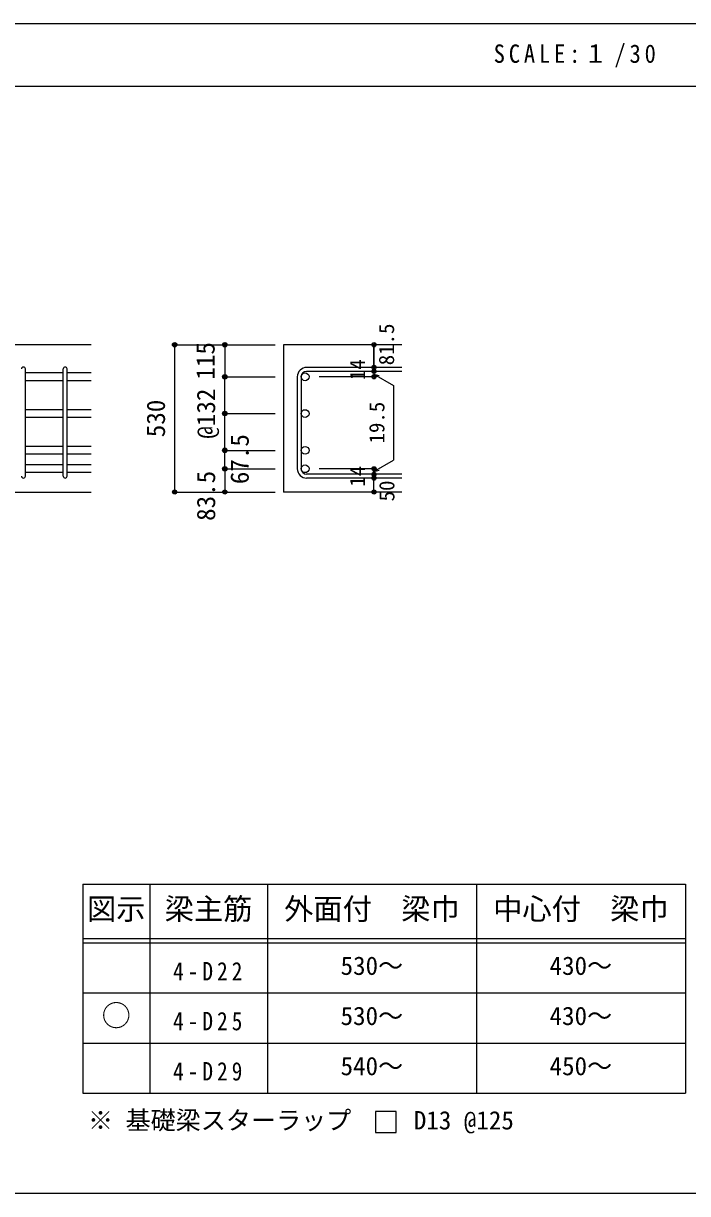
# Model space of a CAD drawing. Units: millimetres at full size, sheet at 1:30, with parts at other scales. Extents: x -5973 to 5954, y -4195 to 4201.
# Drawn here: x 1234 to 3618, y 3 to 4201 of the extents above; entities that cross this region are included whole.
import ezdxf
from ezdxf.enums import TextEntityAlignment as Align

# ---------------------------------------------------------------- set-up
doc = ezdxf.new("R2010")
doc.units = ezdxf.units.MM
doc.header["$LTSCALE"] = 30
doc.header["$PDMODE"] = 32
doc.header["$PDSIZE"] = 15
for name, color, linetype in [('0-1', 2, 'Continuous'), ('0-5', 7, 'Continuous'), ('0-6', 7, 'Continuous'), ('0-D', 4, 'Continuous'), ('6-7_文字', 7, 'Continuous'), ('6-E_枠', 7, 'Continuous'), ('F-0_枠', 6, 'Continuous')]:
    doc.layers.add(name, color=color, linetype=linetype)
doc.styles.add('ＭＳ ゴシック', font='')
doc.styles.get('ＭＳ ゴシック').set_extended_font_data('MS Gothic')

msp = doc.modelspace()

# ---------------------------------------------------------------- linework, layer by layer
at = {"layer": '0-1'}
for p, q in [((1477.44, 3048.3), (27.44, 3048.3)), ((2592.44, 3048.3), (2167.44, 3048.3)), ((2167.44, 3048.3), (2167.44, 2519.87)), ((1077.44, 2519.87), (1477.44, 2519.87)), ((2592.44, 2519.87), (2167.44, 2519.87))]:
    msp.add_line(p, q, dxfattribs=at)
at = {"layer": '0-5'}
for p, q in [((1377.44, 2947.37), (1241.44, 2947.37)), ((1477.44, 2947.37), (1391.44, 2947.37)), ((1377.44, 2919.37), (1241.44, 2919.37)), ((1477.44, 2919.37), (1391.44, 2919.37)), ((1377.44, 2815.37), (1241.44, 2815.37)), ((1477.44, 2815.37), (1391.44, 2815.37)), ((1377.44, 2787.37), (1241.44, 2787.37)), ((1477.44, 2787.37), (1391.44, 2787.37)), ((1377.44, 2683.37), (1241.44, 2683.37)), ((1377.44, 2655.37), (1241.44, 2655.37)), ((1477.44, 2683.37), (1391.44, 2683.37)), ((1477.44, 2655.37), (1391.44, 2655.37)), ((1377.44, 2617.37), (1241.44, 2617.37)), ((1477.44, 2617.37), (1391.44, 2617.37)), ((1377.44, 2589.37), (1241.44, 2589.37)), ((1477.44, 2589.37), (1391.44, 2589.37))]:
    msp.add_line(p, q, dxfattribs=at)
at = {"layer": '0-5', "color": 3}
for centre in [(2245.44, 2933.37), (2245.44, 2801.37), (2245.44, 2669.37), (2245.44, 2603.37)]:
    msp.add_circle(centre, 14, dxfattribs=at)
at = {"layer": '0-6'}
for p, q in [((1241.44, 2576.87), (1241.44, 2961.37)), ((1377.44, 2576.87), (1377.44, 2961.37)), ((1391.44, 2576.87), (1391.44, 2961.37)), ((2592.44, 2966.87), (2250.94, 2966.87)), ((2592.44, 2952.87), (2250.94, 2952.87)), ((2217.44, 2933.37), (2217.44, 2603.37)), ((2231.44, 2933.37), (2231.44, 2603.37)), ((2592.44, 2583.87), (2250.94, 2583.87)), ((2592.44, 2569.87), (2250.94, 2569.87))]:
    msp.add_line(p, q, dxfattribs=at)
for centre, radius, start, end in [((1234.44, 2961.37), 7, 0, 180), ((1384.44, 2961.37), 7, 0, 180), ((2250.94, 2933.37), 33.5, 90, 180), ((2250.94, 2933.37), 19.5, 90, 180), ((2250.94, 2603.37), 33.5, 180, 270), ((2250.94, 2603.37), 19.5, 180, 270), ((1234.44, 2576.87), 7, 180, 0), ((1384.44, 2576.87), 7, 180, 0)]:
    msp.add_arc(centre, radius, start, end, dxfattribs=at)
at = {"layer": '0-D'}
for p, q in [((1777.44, 3048.3), (1957.44, 3048.3)), ((1777.44, 3048.3), (1957.44, 3048.3)), ((1777.44, 2519.87), (1777.44, 3048.3)), ((1957.44, 3048.3), (2137.44, 3048.3)), ((1957.44, 3048.3), (2137.44, 3048.3)), ((1957.44, 3048.3), (1957.44, 2933.37)), ((2492.44, 2952.87), (2492.44, 2966.87)), ((2492.44, 2952.87), (2492.44, 2933.37)), ((2492.44, 2943.12), (2511.76, 2937.94)), ((2492.44, 2943.12), (2562.5, 2902.67)), ((1957.44, 2933.37), (2137.44, 2933.37)), ((1957.44, 2933.37), (2137.44, 2933.37)), ((1957.44, 2793.58), (1957.44, 2933.37)), ((2492.44, 2933.37), (2296.35, 2933.37)), ((2562.5, 2902.67), (2562.5, 2634.07)), ((1957.44, 2801.37), (2137.44, 2801.37)), ((1957.44, 2603.37), (1957.44, 2793.58)), ((1957.44, 2669.37), (2137.44, 2669.37)), ((1957.44, 2603.37), (2137.44, 2603.37)), ((1957.44, 2603.37), (1957.44, 2519.87)), ((2492.44, 2603.37), (2296.35, 2603.37)), ((2492.44, 2593.62), (2562.5, 2634.07)), ((2492.44, 2583.87), (2492.44, 2603.37)), ((2492.44, 2593.62), (2511.76, 2598.8)), ((2492.44, 2569.87), (2492.44, 2583.87)), ((2492.44, 2519.87), (2492.44, 2569.87)), ((1777.44, 2519.87), (1957.44, 2519.87)), ((1957.44, 2519.87), (2137.44, 2519.87))]:
    msp.add_line(p, q, dxfattribs=at)
msp.add_lwpolyline([(2492.44, 3048.3), (2492.44, 2966.87), (2492.44, 3048.3)], dxfattribs=at)
for centre, radius in [((1777.44, 3048.3), 8), ((1777.44, 3048.3), 7.2), ((1777.44, 3048.3), 6.4), ((1777.44, 3048.3), 5.6), ((1777.44, 3048.3), 4.8), ((1777.44, 3048.3), 4), ((1777.44, 3048.3), 3.2), ((1777.44, 3048.3), 2.4), ((1777.44, 3048.3), 1.6), ((1777.44, 3048.3), 0.8), ((1957.44, 3048.3), 8), ((1957.44, 3048.3), 7.2), ((1957.44, 3048.3), 6.4), ((1957.44, 3048.3), 5.6), ((1957.44, 3048.3), 4.8), ((1957.44, 3048.3), 4), ((1957.44, 3048.3), 3.2), ((1957.44, 3048.3), 2.4), ((1957.44, 3048.3), 1.6), ((1957.44, 3048.3), 0.8), ((2492.44, 3048.3), 4), ((2492.44, 3048.3), 3.6), ((2492.44, 3048.3), 3.2), ((2492.44, 3048.3), 2.8), ((2492.44, 3048.3), 2.4), ((2492.44, 3048.3), 2), ((2492.44, 3048.3), 1.6), ((2492.44, 3048.3), 1.2), ((2492.44, 3048.3), 0.8), ((2492.44, 3048.3), 0.4), ((1957.44, 2933.37), 8), ((1957.44, 2933.37), 7.2), ((1957.44, 2933.37), 6.4), ((1957.44, 2933.37), 5.6), ((2492.44, 2966.87), 4), ((2492.44, 2952.87), 4), ((2492.44, 2966.87), 3.6), ((2492.44, 2952.87), 3.6), ((2492.44, 2966.87), 3.2), ((2492.44, 2952.87), 3.2), ((2492.44, 2966.87), 2.8), ((2492.44, 2952.87), 2.8), ((2492.44, 2966.87), 2.4), ((2492.44, 2952.87), 2.4), ((2492.44, 2966.87), 2), ((2492.44, 2952.87), 2), ((2492.44, 2966.87), 1.6), ((2492.44, 2952.87), 1.6), ((2492.44, 2966.87), 1.2), ((2492.44, 2952.87), 1.2), ((2492.44, 2966.87), 0.8), ((2492.44, 2952.87), 0.8), ((2492.44, 2966.87), 0.4), ((2492.44, 2952.87), 0.4), ((1957.44, 2933.37), 4.8), ((1957.44, 2933.37), 4), ((1957.44, 2933.37), 3.2), ((1957.44, 2933.37), 2.4), ((1957.44, 2933.37), 1.6), ((1957.44, 2933.37), 0.8), ((2492.44, 2933.37), 4), ((2492.44, 2933.37), 3.6), ((2492.44, 2933.37), 3.2), ((2492.44, 2933.37), 2.8), ((2492.44, 2933.37), 2.4), ((2492.44, 2933.37), 2), ((2492.44, 2933.37), 1.6), ((2492.44, 2933.37), 1.2), ((2492.44, 2933.37), 0.8), ((2492.44, 2933.37), 0.4), ((1957.44, 2801.37), 8), ((1957.44, 2801.37), 7.2), ((1957.44, 2801.37), 6.4), ((1957.44, 2801.37), 5.6), ((1957.44, 2801.37), 4.8), ((1957.44, 2801.37), 4), ((1957.44, 2801.37), 3.2), ((1957.44, 2801.37), 2.4), ((1957.44, 2801.37), 1.6), ((1957.44, 2801.37), 0.8), ((1957.44, 2669.37), 8), ((1957.44, 2669.37), 7.2), ((1957.44, 2669.37), 6.4), ((1957.44, 2669.37), 5.6), ((1957.44, 2669.37), 4.8), ((1957.44, 2669.37), 4), ((1957.44, 2669.37), 3.2), ((1957.44, 2669.37), 2.4), ((1957.44, 2669.37), 1.6), ((1957.44, 2669.37), 0.8), ((1957.44, 2603.37), 8), ((1957.44, 2603.37), 7.2), ((1957.44, 2603.37), 6.4), ((1957.44, 2603.37), 5.6), ((1957.44, 2603.37), 4.8), ((1957.44, 2603.37), 4), ((1957.44, 2603.37), 3.2), ((1957.44, 2603.37), 2.4), ((1957.44, 2603.37), 1.6), ((1957.44, 2603.37), 0.8), ((2492.44, 2603.37), 4), ((2492.44, 2603.37), 3.6), ((2492.44, 2603.37), 3.2), ((2492.44, 2603.37), 2.8), ((2492.44, 2603.37), 2.4), ((2492.44, 2603.37), 2), ((2492.44, 2603.37), 1.6), ((2492.44, 2603.37), 1.2), ((2492.44, 2603.37), 0.8), ((2492.44, 2603.37), 0.4), ((2492.44, 2583.87), 4), ((2492.44, 2569.87), 4), ((2492.44, 2583.87), 3.6), ((2492.44, 2569.87), 3.6), ((2492.44, 2583.87), 3.2), ((2492.44, 2569.87), 3.2), ((2492.44, 2583.87), 2.8), ((2492.44, 2569.87), 2.8), ((2492.44, 2583.87), 2.4), ((2492.44, 2569.87), 2.4), ((2492.44, 2583.87), 2), ((2492.44, 2569.87), 2), ((2492.44, 2583.87), 1.6), ((2492.44, 2569.87), 1.6), ((2492.44, 2583.87), 1.2), ((2492.44, 2569.87), 1.2), ((2492.44, 2583.87), 0.8), ((2492.44, 2569.87), 0.8), ((2492.44, 2583.87), 0.4), ((2492.44, 2569.87), 0.4), ((1777.44, 2519.87), 7.2), ((1777.44, 2519.87), 6.4), ((1777.44, 2519.87), 5.6), ((1777.44, 2519.87), 4.8), ((1777.44, 2519.87), 4), ((1777.44, 2519.87), 3.2), ((1777.44, 2519.87), 2.4), ((1777.44, 2519.87), 1.6), ((1777.44, 2519.87), 0.8), ((1957.44, 2519.87), 7.2), ((1957.44, 2519.87), 6.4), ((1957.44, 2519.87), 5.6), ((1957.44, 2519.87), 4.8), ((1957.44, 2519.87), 4), ((1957.44, 2519.87), 3.2), ((1957.44, 2519.87), 2.4), ((1957.44, 2519.87), 1.6), ((1957.44, 2519.87), 0.8), ((2492.44, 2519.87), 4), ((2492.44, 2519.87), 3.6), ((2492.44, 2519.87), 3.2), ((2492.44, 2519.87), 2.8), ((2492.44, 2519.87), 2.4), ((2492.44, 2519.87), 2), ((2492.44, 2519.87), 1.6), ((2492.44, 2519.87), 1.2), ((2492.44, 2519.87), 0.8), ((2492.44, 2519.87), 0.4)]:
    msp.add_circle(centre, radius, dxfattribs=at)
at = {"layer": '0-D', "color": 7}
for p in [(1777.44, 3048.3), (1957.44, 3048.3), (2492.44, 3048.3), (1957.44, 2933.37), (2492.44, 2966.87), (2492.44, 2952.87), (2492.44, 2933.37), (1957.44, 2801.37), (1957.44, 2669.37), (1957.44, 2603.37), (2492.44, 2603.37), (2492.44, 2603.37), (2492.44, 2583.87), (2492.44, 2569.87), (1777.44, 2519.87), (1957.44, 2519.87), (2492.44, 2519.87)]:
    msp.add_point(p, dxfattribs=at)
at = {"layer": '6-7_文字'}
msp.add_lwpolyline([(2497.64, 222.46), (2572.64, 222.46), (2572.64, 297.46), (2497.64, 297.46)], close=True, dxfattribs=at)
at = {"layer": '6-E_枠', "color": 3}
for p, q in [((1447.71, 1112.77), (1447.71, 362.77)), ((1447.71, 1112.77), (3610.24, 1112.77)), ((3610.24, 1112.77), (3610.24, 362.77)), ((1447.71, 362.77), (3610.24, 362.77))]:
    msp.add_line(p, q, dxfattribs=at)
at = {"layer": '6-E_枠'}
for p, q in [((1687.71, 1112.77), (1687.71, 362.77)), ((2110.24, 1112.77), (2110.24, 362.77)), ((2860.24, 1112.77), (2860.24, 362.77)), ((1447.71, 917.77), (3610.24, 917.77)), ((1447.71, 902.77), (3610.24, 902.77)), ((1447.71, 722.77), (3610.24, 722.77)), ((1447.71, 542.77), (3610.24, 542.77))]:
    msp.add_line(p, q, dxfattribs=at)
at = {"layer": 'F-0_枠'}
msp.add_line((-5972.88, 4201.15), (5954.1, 4201.15), dxfattribs=at)
at = {"layer": 'F-0_枠', "color": 2}
for p, q in [((-5972.88, 3976.15), (3723.6, 3976.15)), ((3723.6, 2.95), (-5972.88, 2.95))]:
    msp.add_line(p, q, dxfattribs=at)

# ---------------------------------------------------------------- texts
at = {"layer": '0-D', "style": 'ＭＳ ゴシック'}
for s, height, p in [('81.5', 54.99, (2581.33, 2974.71)), ('115', 65.98, (1940.56, 2923.16)), ('14', 54.99, (2477.21, 2921.44)), ('@132', 65.98, (1942.44, 2711.37)), ('530', 65.98, (1762.44, 2716.58)), ('19.5', 54.99, (2546.67, 2694.12)), ('67.5', 65.98, (2063.09, 2548.11)), ('14', 54.99, (2477.18, 2539.2)), ('83.5', 65.98, (1942.44, 2416.37)), ('50', 54.99, (2582.44, 2486.37))]:
    msp.add_text(s, height=height, rotation=90, dxfattribs=at).set_placement(p, align=Align.BOTTOM_LEFT)
at = {"layer": '6-7_文字', "color": 2, "style": 'ＭＳ ゴシック'}
for s, p in [('図示', (1462.71, 962.77)), ('梁主筋', (1741.48, 962.77)), ('外面付\u3000梁巾', (2170.24, 962.77)), ('中心付\u3000梁巾', (2920.24, 962.77)), ('○', (1515.21, 580.27))]:
    msp.add_text(s, height=76.98, dxfattribs=at).set_placement(p, align=Align.BOTTOM_LEFT)
at = {"layer": '6-7_文字', "style": 'ＭＳ ゴシック'}
for s, p in [('530～', (2372.74, 767.77)), ('430～', (3122.74, 767.77)), ('530～', (2372.74, 587.77)), ('430～', (3122.74, 587.77)), ('540～', (2372.74, 407.77)), ('450～', (3122.74, 407.77)), ('※ 基礎梁スターラップ     D13 @125', (1466.27, 213.19))]:
    msp.add_text(s, height=65.98, dxfattribs=at).set_placement(p, align=Align.BOTTOM_LEFT)
at = {"layer": '6-7_文字', "color": 2, "insert": (2922.26, 4043.65), "char_height": 65.98, "attachment_point": 7, "style": 'ＭＳ ゴシック'}
msp.add_mtext('\\T1.34;\\W0.9;SCALE:１/30', dxfattribs=at)
at = {"layer": '6-7_文字', "char_height": 65.98, "attachment_point": 7, "style": 'ＭＳ ゴシック'}
for s, insert in [('\\T1.38;\\W0.85;4-D22', (1771.48, 767.77)), ('\\T1.38;\\W0.85;4-D25', (1771.48, 587.77)), ('\\T1.38;\\W0.85;4-D29', (1771.48, 407.77))]:
    msp.add_mtext(s, dxfattribs=dict(at, insert=insert))

doc.saveas('drawing.dxf')
